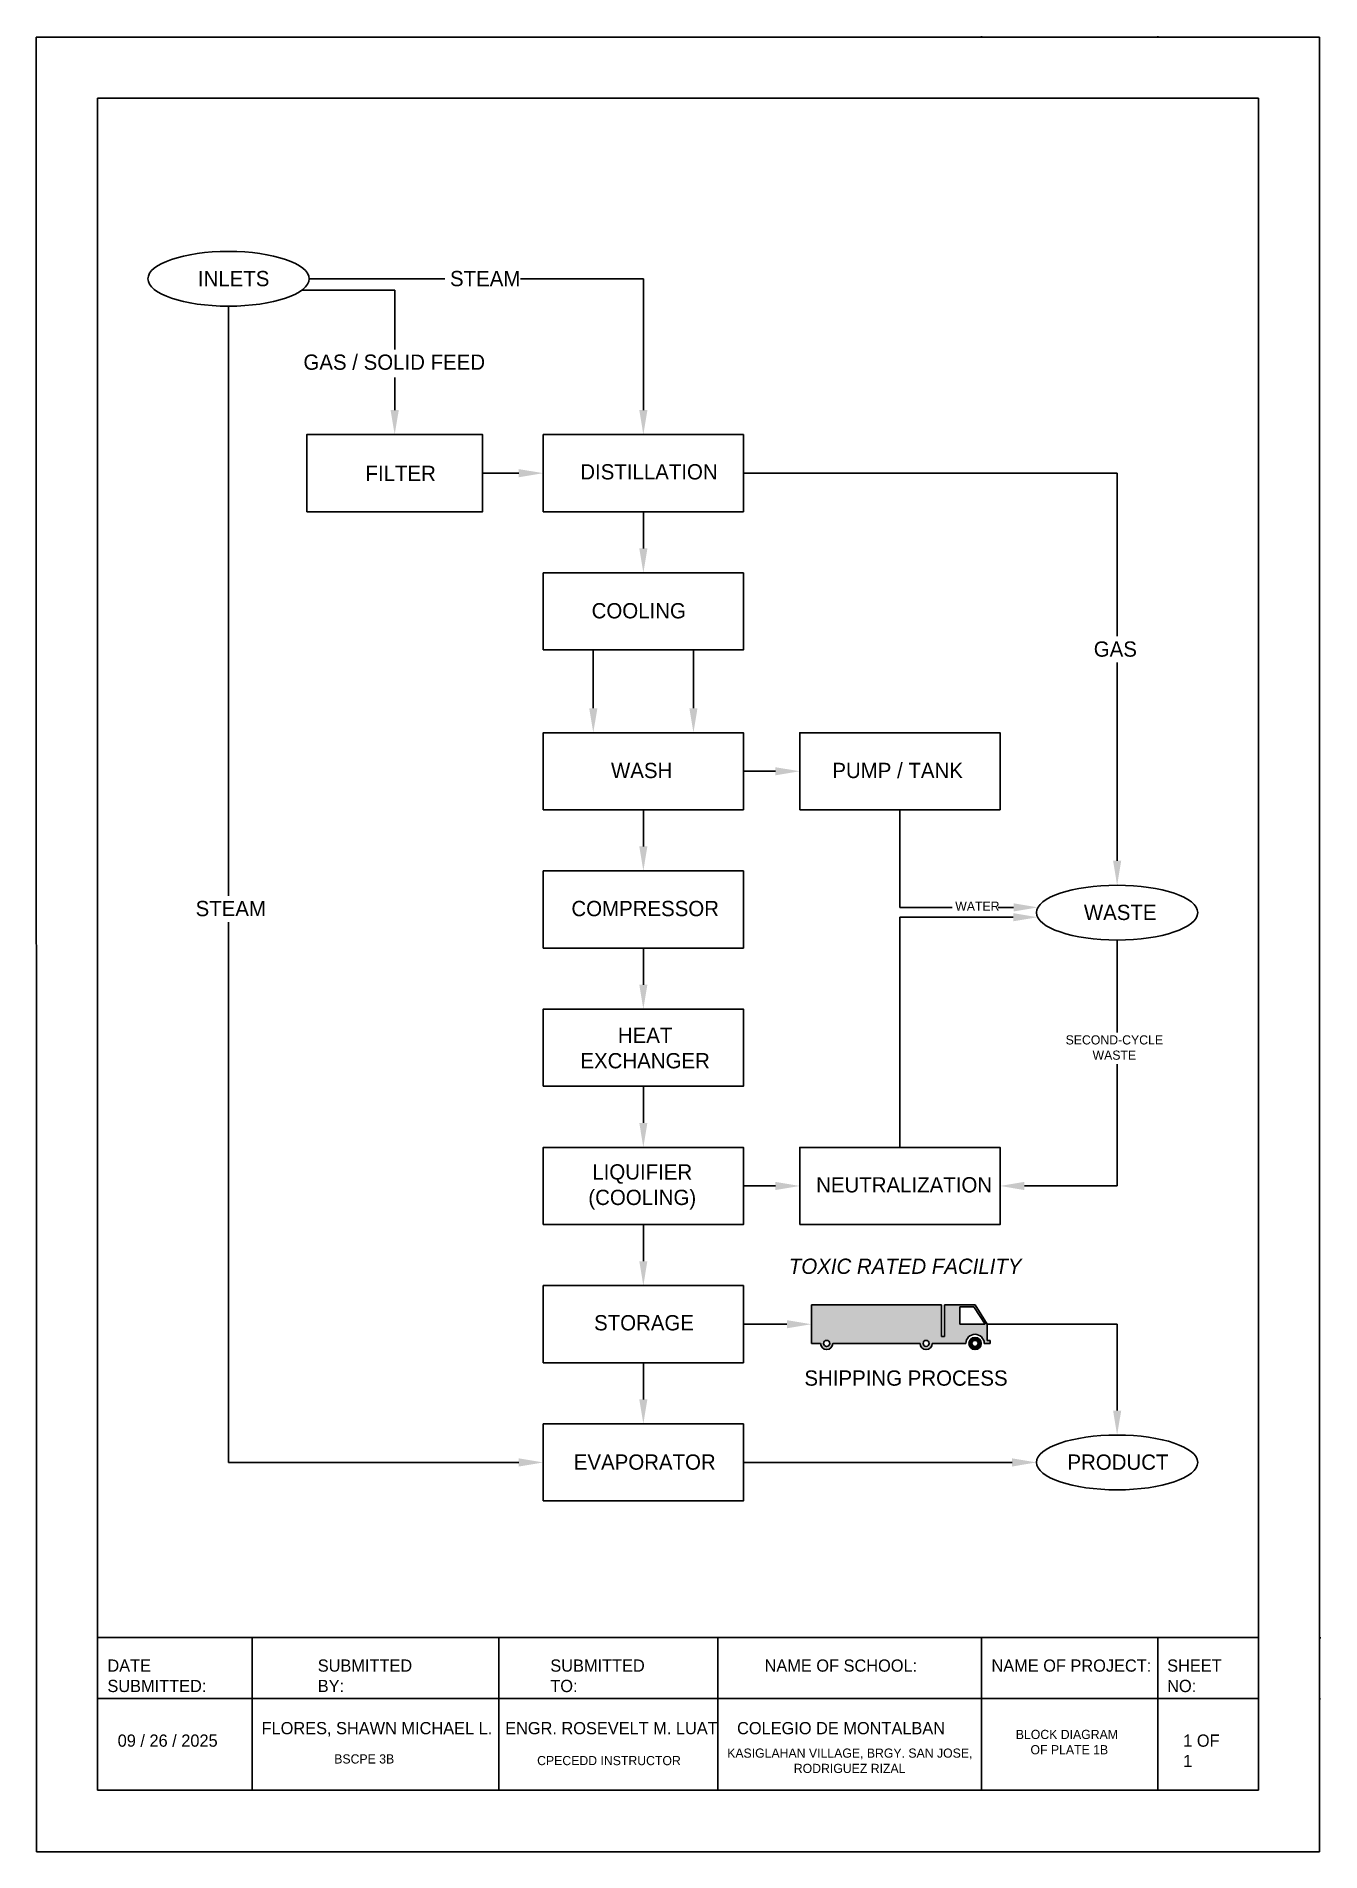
# Model space of a CAD drawing. Header units: millimetres. Extents: x 3121 to 3331, y 1589 to 1886.
import ezdxf
from ezdxf import colors
from ezdxf.entities.mleader import LeaderData, LeaderLine
from ezdxf.math import Vec2, Vec3

# ---------------------------------------------------------------- set-up
doc = ezdxf.new("R2010")
doc.units = ezdxf.units.MM
doc.styles.add('CEDD TEMP', font='GOTHIC.TTF')
doc.styles.get("Standard").update_dxf_attribs({"font": 'arial.ttf'})

msp = doc.modelspace()

# ---------------------------------------------------------------- hatches: boundary and pattern name
h = msp.add_hatch(color=256)
h.dxf.hatch_style = 1
h.paths.add_polyline_path([(3275.71, 1672.29), (3276.71, 1672.29), (3276.71, 1672.79), (3276.21, 1672.79), (3276.21, 1675.44), (3274.21, 1678.6), (3269.21, 1678.6), (3269.21, 1673.44), (3268.71, 1673.44), (3268.71, 1678.6), (3247.43, 1678.6), (3247.43, 1675.44), (3247.43, 1672.29), (3248.43, 1672.29), (3248.93, 1672.29, 1), (3250.93, 1672.29), (3265.21, 1672.29, 1), (3267.21, 1672.29), (3272.71, 1672.29, -1)])
h.paths.add_polyline_path([(3275.85, 1675.44), (3274.04, 1678.3), (3271.71, 1678.3), (3271.71, 1675.44)], flags=16)
h.paths.add_polyline_path([(3266.71, 1672.29, -1), (3265.71, 1672.29, -1)], flags=16)
h.paths.add_polyline_path([(3249.43, 1672.29, -1), (3250.43, 1672.29, -1)], flags=16)
h = msp.add_hatch(color=256)
h.dxf.hatch_style = 1
h.paths.add_polyline_path([(3273.21, 1672.29, 1), (3275.21, 1672.29, 1)])
h.paths.add_polyline_path([(3274.71, 1672.29, 1), (3273.71, 1672.29, 1)], flags=16)

# ---------------------------------------------------------------- linework, layer by layer
for p, q in [((3330.59, 1886.11), (3120.59, 1886.11)), ((3120.59, 1886.11), (3120.6, 1589.11)), ((3275.28, 1886.11), (3275.28, 1886.24)), ((3304.1, 1886.11), (3304.1, 1886.24)), ((3330.59, 1589.11), (3330.59, 1886.11)), ((3320.59, 1876.11), (3130.59, 1876.11)), ((3130.59, 1876.11), (3130.6, 1599.16)), ((3320.59, 1599.16), (3320.59, 1876.11)), ((3165.24, 1846.55), (3187.46, 1846.55)), ((3199.82, 1846.55), (3219.93, 1846.55)), ((3164.09, 1844.69), (3179.24, 1844.69)), ((3152.05, 1842.06), (3152.05, 1745.57)), ((3236.32, 1814.74), (3297.46, 1814.74)), ((3261.92, 1759.64), (3261.92, 1743.67)), ((3152.05, 1741.27), (3152.05, 1652.82)), ((3261.92, 1742.06), (3261.92, 1704.38)), ((3297.46, 1738.32), (3297.46, 1723.21)), ((3297.46, 1718.01), (3297.46, 1698.07)), ((3245.53, 1691.76), (3247.53, 1691.76)), ((3278.3, 1691.76), (3276.3, 1691.76)), ((3247.43, 1675.44), (3247.43, 1678.6)), ((3247.43, 1678.6), (3268.71, 1678.6)), ((3268.71, 1673.44), (3268.71, 1678.6)), ((3269.21, 1678.6), (3274.21, 1678.6)), ((3274.21, 1678.6), (3269.21, 1678.6)), ((3269.21, 1678.6), (3269.21, 1673.44)), ((3274.04, 1678.3), (3271.71, 1678.3)), ((3271.71, 1678.3), (3271.71, 1675.44)), ((3274.04, 1678.3), (3275.85, 1675.44)), ((3274.21, 1678.6), (3276.21, 1675.44)), ((3247.43, 1675.44), (3247.43, 1672.29)), ((3269.21, 1673.44), (3268.71, 1673.44)), ((3275.85, 1675.44), (3271.71, 1675.44)), ((3276.21, 1675.44), (3276.21, 1672.79)), ((3276.21, 1675.44), (3297.46, 1675.44)), ((3247.43, 1672.29), (3248.93, 1672.29)), ((3247.43, 1672.29), (3248.43, 1672.29)), ((3250.93, 1672.29), (3265.21, 1672.29)), ((3267.21, 1672.29), (3272.71, 1672.29)), ((3275.71, 1672.29), (3276.71, 1672.29)), ((3276.71, 1672.29), (3275.71, 1672.29)), ((3276.71, 1672.79), (3276.21, 1672.79)), ((3276.71, 1672.29), (3276.71, 1672.79)), ((3320.59, 1624.16), (3130.6, 1624.16)), ((3155.92, 1624.16), (3155.92, 1599.16)), ((3196.26, 1624.16), (3196.26, 1599.16)), ((3232.14, 1624.16), (3232.14, 1599.16)), ((3275.28, 1599.16), (3275.28, 1624.16)), ((3304.1, 1599.16), (3304.1, 1624.16)), ((3330.59, 1624.11), (3330.77, 1624.11)), ((3320.59, 1614.16), (3130.6, 1614.16)), ((3330.59, 1614.11), (3330.72, 1614.11)), ((3320.59, 1599.16), (3130.6, 1599.16)), ((3330.59, 1599.11), (3330.65, 1599.11)), ((3330.59, 1589.11), (3120.6, 1589.11)), ((3320.59, 1589.11), (3320.59, 1589.16))]:
    msp.add_line(p, q)
at = {"linetype": 'ByBlock', "lineweight": -2}
for points in [[(3219.93, 1825.05), (3219.93, 1846.55)], [(3179.24, 1834.99), (3179.24, 1844.69)], [(3179.24, 1825.05), (3179.24, 1830.42)], [(3199.55, 1814.74), (3193.63, 1814.74)], [(3297.46, 1788.04), (3297.46, 1814.74)], [(3219.93, 1802.42), (3219.93, 1808.42)], [(3211.74, 1776.26), (3211.74, 1785.8)], [(3228.13, 1776.26), (3228.13, 1785.8)], [(3297.46, 1751.29), (3297.46, 1783.74)], [(3241.53, 1765.95), (3236.32, 1765.95)], [(3270.47, 1743.67), (3261.92, 1743.67)], [(3280.45, 1742.06), (3261.92, 1742.06)], [(3280.52, 1743.67), (3278.01, 1743.67)], [(3241.53, 1698.07), (3236.32, 1698.07)], [(3282.3, 1698.07), (3297.46, 1698.07)], [(3243.43, 1675.44), (3236.32, 1675.44)], [(3297.46, 1661.3), (3297.46, 1675.44)], [(3199.55, 1652.82), (3152.05, 1652.82)], [(3280.27, 1652.82), (3236.32, 1652.82)]]:
    msp.add_lwpolyline(points, dxfattribs=at)
for points in [[(3164.85, 1808.42), (3164.85, 1821.05), (3193.63, 1821.05), (3193.63, 1808.42)], [(3203.55, 1808.42), (3203.55, 1821.05), (3236.32, 1821.05), (3236.32, 1808.42)], [(3203.55, 1785.8), (3203.55, 1798.42), (3236.32, 1798.42), (3236.32, 1785.8)], [(3203.55, 1759.64), (3203.55, 1772.26), (3236.32, 1772.26), (3236.32, 1759.64)], [(3245.53, 1759.64), (3245.53, 1772.26), (3278.3, 1772.26), (3278.3, 1759.64)], [(3203.55, 1737.01), (3203.55, 1749.64), (3236.32, 1749.64), (3236.32, 1737.01)], [(3203.55, 1714.38), (3203.55, 1727.01), (3236.32, 1727.01), (3236.32, 1714.38)], [(3203.55, 1691.76), (3203.55, 1704.38), (3236.32, 1704.38), (3236.32, 1691.76)], [(3245.53, 1691.76), (3245.53, 1704.38), (3278.3, 1704.38), (3278.3, 1691.76)], [(3203.55, 1669.13), (3203.55, 1681.76), (3236.32, 1681.76), (3236.32, 1669.13)], [(3203.55, 1646.51), (3203.55, 1659.13), (3236.32, 1659.13), (3236.32, 1646.51)]]:
    msp.add_lwpolyline(points, close=True)
for centre, radius in [((3274.21, 1672.29), 1), ((3249.93, 1672.29), 0.5), ((3266.21, 1672.29), 0.5), ((3274.21, 1672.29), 0.5)]:
    msp.add_circle(centre, radius)
for centre, radius, start, end in [((3274.21, 1672.29), 1.5, 0, 180), ((3274.21, 1672.29), 1.5, 0, 180), ((3249.93, 1672.29), 1, 180, 0), ((3266.21, 1672.29), 1, 180, 0)]:
    msp.add_arc(centre, radius, start, end)
for centre in [(3152.05, 1846.55), (3297.46, 1742.81), (3297.46, 1652.82)]:
    msp.add_ellipse(centre, major_axis=(13.19, 0), ratio=0.339891)
for points in [[(3179.91, 1825.05), (3179.24, 1821.05), (3178.57, 1825.05)], [(3220.6, 1825.05), (3219.93, 1821.05), (3219.27, 1825.05)], [(3199.55, 1815.4), (3203.55, 1814.74), (3199.55, 1814.07)], [(3220.6, 1802.42), (3219.93, 1798.42), (3219.27, 1802.42)], [(3212.41, 1776.26), (3211.74, 1772.26), (3211.07, 1776.26)], [(3228.79, 1776.26), (3228.13, 1772.26), (3227.46, 1776.26)], [(3241.53, 1766.61), (3245.53, 1765.95), (3241.53, 1765.28)], [(3298.13, 1751.29), (3297.46, 1747.29), (3296.8, 1751.29)], [(3280.52, 1744.33), (3284.52, 1743.67), (3280.52, 1743)], [(3280.45, 1742.73), (3284.45, 1742.06), (3280.45, 1741.39)], [(3241.53, 1698.74), (3245.53, 1698.07), (3241.53, 1697.4)], [(3282.3, 1697.4), (3278.3, 1698.07), (3282.3, 1698.74)], [(3243.43, 1676.11), (3247.43, 1675.44), (3243.43, 1674.78)], [(3298.13, 1661.3), (3297.46, 1657.3), (3296.8, 1661.3)], [(3199.55, 1653.49), (3203.55, 1652.82), (3199.55, 1652.15)], [(3280.27, 1653.49), (3284.27, 1652.82), (3280.27, 1652.15)]]:
    msp.add_solid(points)

# ---------------------------------------------------------------- texts
at = {"attachment_point": 1, "style": 'CEDD TEMP'}
for s, insert, char_height, width in [('INLETS', (3147.04, 1847.84), 2.5, 9.8516), ('STEAM', (3188.29, 1847.84), 2.5, 10.6929), ('GAS / SOLID FEED', (3164.31, 1834.16), 2.5, 29.3537), ('FILTER', (3174.46, 1815.95), 2.5, 9.3724), ('DISTILLATION', (3209.61, 1816.21), 2.5, 20.7592), ('COOLING', (3211.47, 1793.47), 2.5, 16.7381), ('GAS', (3293.64, 1787.2), 2.5, 7.1443), ('WASH', (3214.64, 1767.33), 2.5, 9.748), ('PUMP / TANK', (3250.86, 1767.33), 2.5, 21.6905), ('STEAM', (3146.66, 1744.73), 2.5, 10.6929), ('COMPRESSOR', (3208.16, 1744.73), 2.5, 23.526), ('WATER', (3270.97, 1744.62), 1.5, 6.5371), ('WASTE', (3292.02, 1744.1), 2.5, 10.8952), ('\\pxqc;HEAT EXCHANGER', (3209.63, 1723.99), 2.5, 21.1858), ('\\pxqc;SECOND-CYCLE\\PWASTE', (3286.26, 1722.73), 1.5, 21.4925), ('\\pxqc;LIQUIFIER\\P(COOLING)', (3210.24, 1701.62), 2.5, 19.0257), ('NEUTRALIZATION', (3248.21, 1699.51), 2.5, 27.1188), ('{\\fCentury Gothic|b0|i1|c0|p34;TOXIC RATED FACILITY}', (3243.74, 1686.18), 2.5, 36.7194), ('STORAGE', (3211.87, 1676.93), 2.5, 15.7269), ('SHIPPING PROCESS', (3246.29, 1667.88), 2.5, 31.5393), ('EVAPORATOR', (3208.55, 1654.13), 2.5, 23.1062), ('PRODUCT', (3289.33, 1654.12), 2.5, 16.3472), ('DATE SUBMITTED:', (3132.23, 1620.57), 2, 22.0854), ('SUBMITTED BY:', (3166.65, 1620.57), 2, 18.9681), ('SUBMITTED TO:', (3204.71, 1620.57), 2, 18.9681), ('NAME OF SCHOOL:', (3239.77, 1620.57), 2, 25.9033), ('\\pxt8,10;NAME OF PROJECT:', (3276.9, 1620.57), 2, 26.1918), ('\\pxt8,10;SHEET NO:', (3305.65, 1620.57), 2, 13.5215), ('09 / 26 / 2025', (3133.91, 1608.29), 2, 18.1707), ('FLORES, SHAWN MICHAEL L.', (3157.46, 1610.33), 2, 36.8435), ('ENGR. ROSEVELT M. LUAT', (3197.32, 1610.33), 2, 33.4333), ('COLEGIO DE MONTALBAN', (3235.27, 1610.33), 2, 35.1709), ('BLOCK DIAGRAM \\P\\pxqc;OF PLATE 1B', (3280.88, 1609.05), 1.5, 17.5153), ('1 OF 1', (3308.28, 1608.29), 2, 7.5879), ('BSCPE 3B', (3169.35, 1605.04), 1.5, 12.1926), ('CPECEDD INSTRUCTOR', (3202.55, 1604.77), 1.5, 23.0006), ('KASIGLAHAN VILLAGE, BRGY. SAN JOSE,\\P\\pxqc;RODRIGUEZ RIZAL', (3233.65, 1605.99), 1.5, 40.0802)]:
    msp.add_mtext(s, dxfattribs=dict(at, insert=insert, char_height=char_height, width=width))

# ---------------------------------------------------------------- leaders
ml = msp.add_multileader_mtext('Standard')
ml.set_content('', color=256)
ml.set_leader_properties()
ml.build(insert=Vec2(0, 0))
ctx = ml.context
ctx.base_point, ctx.plane_origin = Vec3(3227.93, 1759.64), Vec3(3219.93, 1749.64)
notes = []
notes.append((ctx, [(0, (1, 1, 0), (3219.93, 1759.64), (1, 0), 8, [(0, [(3219.93, 1749.64)], 0, [])])]))
ctx.mtext.insert, ctx.mtext.flow_direction = Vec3(3229.93, 1761.64), 5
ml = msp.add_multileader_mtext('Standard')
ml.set_content('', color=256)
ml.set_leader_properties()
ml.build(insert=Vec2(0, 0))
ctx = ml.context
ctx.base_point, ctx.plane_origin = Vec3(3227.93, 1737.01), Vec3(3219.93, 1727.01)
notes.append((ctx, [(0, (1, 1, 0), (3219.93, 1737.01), (1, 0), 8, [(0, [(3219.93, 1727.01)], 0, [])])]))
ctx.mtext.insert, ctx.mtext.flow_direction = Vec3(3229.93, 1739.01), 5
ml = msp.add_multileader_mtext('Standard')
ml.set_content('', color=256)
ml.set_leader_properties()
ml.build(insert=Vec2(0, 0))
ctx = ml.context
ctx.base_point, ctx.plane_origin = Vec3(3227.93, 1714.38), Vec3(3219.93, 1704.38)
notes.append((ctx, [(0, (1, 1, 0), (3219.93, 1714.38), (1, 0), 8, [(0, [(3219.93, 1704.38)], 0, [])])]))
ctx.mtext.insert, ctx.mtext.flow_direction = Vec3(3229.93, 1716.38), 5
ml = msp.add_multileader_mtext('Standard')
ml.set_content('', color=256)
ml.set_leader_properties()
ml.build(insert=Vec2(0, 0))
ctx = ml.context
ctx.base_point, ctx.plane_origin = Vec3(3227.93, 1691.76), Vec3(3219.93, 1681.76)
notes.append((ctx, [(0, (1, 1, 0), (3219.93, 1691.76), (1, 0), 8, [(0, [(3219.93, 1681.76)], 0, [])])]))
ctx.mtext.insert, ctx.mtext.flow_direction = Vec3(3229.93, 1693.76), 5
ml = msp.add_multileader_mtext('Standard')
ml.set_content('', color=256)
ml.set_leader_properties()
ml.build(insert=Vec2(0, 0))
ctx = ml.context
ctx.base_point, ctx.plane_origin = Vec3(3227.93, 1669.13), Vec3(3219.93, 1659.13)
notes.append((ctx, [(0, (1, 1, 0), (3219.93, 1669.13), (1, 0), 8, [(0, [(3219.93, 1659.13)], 0, [])])]))
ctx.mtext.insert, ctx.mtext.flow_direction = Vec3(3229.93, 1671.13), 5
for ctx, leaders in notes:
    for number, flags, end, landing, length, lines in leaders:
        leader = LeaderData()
        leader.index, (leader.has_last_leader_line, leader.has_dogleg_vector, leader.attachment_direction) = number, flags
        leader.last_leader_point, leader.dogleg_vector, leader.dogleg_length = Vec3(end), Vec3(landing), length
        for number, points, colour, breaks in lines:
            line = LeaderLine()
            line.index, line.vertices, line.color, line.breaks = number, Vec3.list(points), colors.encode_raw_color(colour), breaks
            leader.lines.append(line)
        ctx.leaders.append(leader)

doc.saveas('drawing.dxf')
